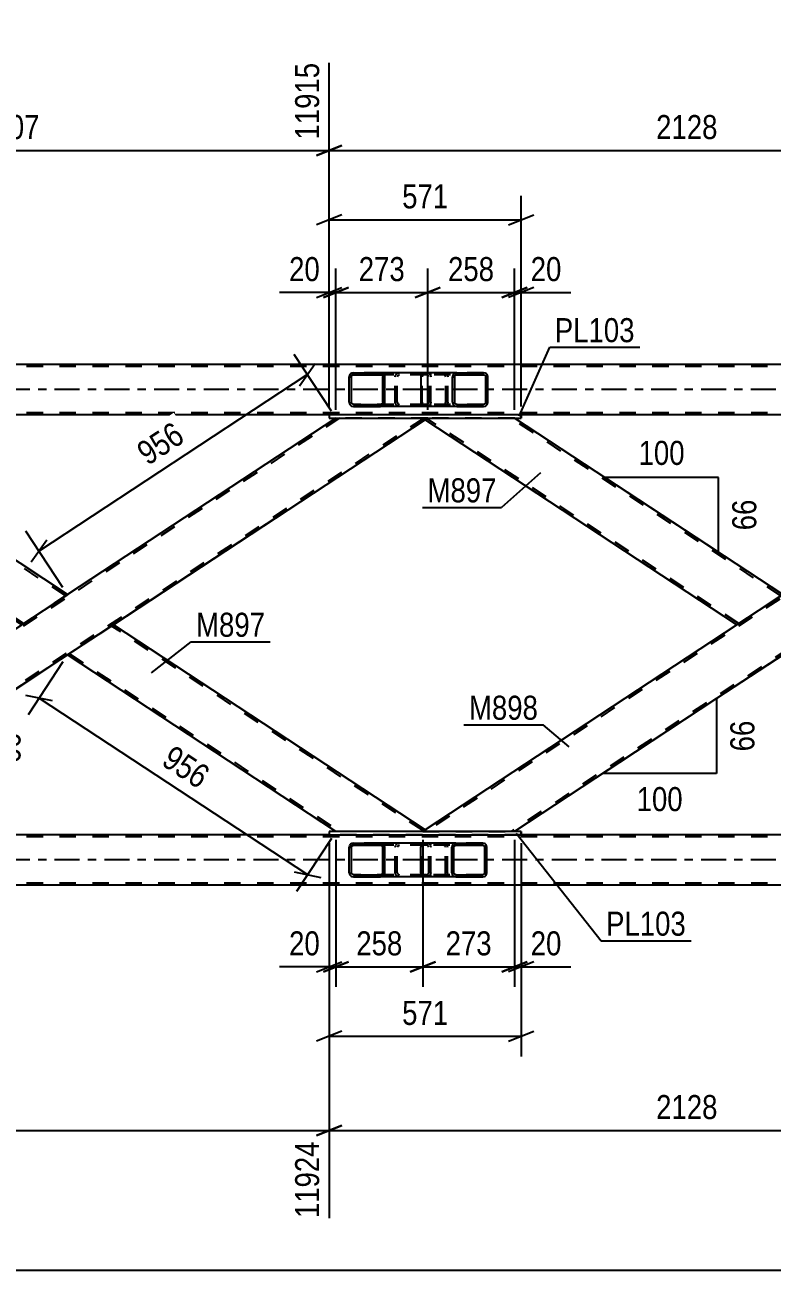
# Model space of a CAD drawing. Header units: millimetres. Extents: x -834 to 355, y -855 to -14.
# Drawn here: x -353 to -264, y -583.9 to -435.6 of the extents above; entities that cross this region are included whole.
import ezdxf

# ---------------------------------------------------------------- set-up
doc = ezdxf.new("R2010")
doc.units = ezdxf.units.MM
doc.linetypes.add('DXK_LINE_DOT2', pattern=[3.9198, 1.9599, -1.9599])
doc.linetypes.add('DXK_LINE_DOT3', pattern=[5.9187, 2.979, -0.9799, 0.9799, -0.9799])
doc.styles.add('Arial Narrow', font='ARIALN.TTF', dxfattribs={"height": 0.2})

# ---------------------------------------------------------------- blocks, each defined once
blk = doc.blocks.new('Part-570384938-8474 - 8376')
at = {"color": 7, "linetype": 'DXK_LINE_DOT2'}
for p, q in [((-230.39, -482.43), (-305.19, -531.63)), ((-222.75, -482.43), (-230.83, -482.43)), ((-230.83, -482.43), (-230.83, -482.43)), ((-222.75, -484.01), (-295.14, -531.63)), ((-222.75, -483.73), (-222.75, -484.3)), ((-262.77, -503.44), (-268.23, -507.03)), ((-257.31, -507.03), (-262.73, -510.6)), ((-262.77, -510.62), (-262.73, -510.6)), ((-262.73, -510.6), (-262.77, -510.62)), ((-305.33, -531.44), (-305.62, -531.63)), ((-305.62, -531.63), (-305.62, -531.63)), ((-305.62, -531.63), (-294.71, -531.63))]:
    blk.add_line(p, q, dxfattribs=at)
at = {"color": 2, "linetype": 'Continuous'}
for p, q in [((-230.83, -482.43), (-262.77, -503.44)), ((-222.75, -484.3), (-222.75, -482.43)), ((-222.75, -484.3), (-257.31, -507.03)), ((-268.23, -507.03), (-305.33, -531.44)), ((-262.77, -510.62), (-294.71, -531.63))]:
    blk.add_line(p, q, dxfattribs=at)
blk = doc.blocks.new('Part-570384938-8513 - 8376')
at = {"linetype": 'Continuous'}
h = blk.add_hatch(dxfattribs=at)
h.set_pattern_fill('', scale=0.7, style=0, pattern_type=0)
h.set_pattern_definition([(45, (-314.3449, -536.7346), (-1.57154, 1.57154), [])])
h.paths.add_polyline_path([(-314.38, -536.55), (-314.34, -536.73), (-314.23, -536.89), (-314.07, -536.99), (-313.87, -537.03), (-310.64, -537.03), (-310.44, -536.99), (-310.28, -536.89), (-310.17, -536.73), (-310.13, -536.55), (-310.13, -533.51), (-310.17, -533.33), (-310.28, -533.17), (-310.44, -533.07), (-310.64, -533.03), (-313.87, -533.03), (-314.07, -533.07), (-314.23, -533.17), (-314.34, -533.33), (-314.38, -533.51)])
h.paths.add_polyline_path([(-314.11, -533.42), (-314.05, -533.34), (-313.97, -533.29), (-313.87, -533.27), (-310.64, -533.27), (-310.54, -533.29), (-310.46, -533.34), (-310.4, -533.42), (-310.38, -533.51), (-310.38, -536.55), (-310.4, -536.64), (-310.46, -536.72), (-310.54, -536.77), (-310.64, -536.79), (-313.87, -536.79), (-313.97, -536.77), (-314.05, -536.72), (-314.11, -536.64), (-314.13, -536.55), (-314.13, -533.51)])
at = {"color": 2, "linetype": 'Continuous'}
for p, q in [((-314.34, -533.33), (-314.38, -533.51)), ((-314.38, -536.55), (-314.38, -533.51)), ((-314.13, -533.51), (-314.11, -533.42)), ((-314.13, -536.55), (-314.13, -533.51)), ((-314.11, -533.42), (-314.05, -533.34)), ((-313.87, -533.03), (-314.07, -533.07)), ((-314.05, -533.34), (-313.97, -533.29)), ((-313.97, -533.29), (-313.87, -533.27)), ((-313.87, -533.03), (-310.64, -533.03)), ((-313.87, -533.27), (-310.64, -533.27)), ((-305.57, -533.03), (-310.64, -533.03)), ((-310.44, -533.07), (-310.64, -533.03)), ((-310.64, -533.27), (-310.54, -533.29)), ((-310.54, -533.29), (-310.46, -533.34)), ((-310.46, -533.34), (-310.4, -533.42)), ((-310.4, -533.42), (-310.38, -533.51)), ((-310.38, -536.55), (-310.38, -533.51)), ((-310.13, -533.51), (-310.17, -533.33)), ((-310.13, -536.55), (-310.13, -533.51)), ((-314.38, -536.55), (-314.34, -536.73)), ((-314.11, -536.64), (-314.13, -536.55)), ((-310.38, -536.55), (-310.4, -536.64)), ((-310.17, -536.73), (-310.13, -536.55)), ((-314.05, -536.72), (-314.11, -536.64)), ((-314.07, -536.99), (-313.87, -537.03)), ((-313.97, -536.77), (-314.05, -536.72)), ((-313.87, -536.79), (-313.97, -536.77)), ((-313.87, -536.79), (-310.64, -536.79)), ((-313.87, -537.03), (-310.64, -537.03)), ((-310.54, -536.77), (-310.64, -536.79)), ((-310.64, -537.03), (-310.44, -536.99)), ((-305.57, -537.03), (-310.64, -537.03)), ((-310.46, -536.72), (-310.54, -536.77)), ((-310.4, -536.64), (-310.46, -536.72))]:
    blk.add_line(p, q, dxfattribs=at)
at = {"color": 7, "linetype": 'DXK_LINE_DOT2'}
for p, q in [((-310.64, -533.03), (-313.87, -533.03)), ((-305.17, -533.27), (-313.87, -533.27)), ((-308.92, -533.51), (-308.88, -533.33)), ((-308.92, -536.55), (-308.92, -533.51)), ((-308.64, -533.42), (-308.66, -533.51)), ((-308.66, -536.55), (-308.66, -533.51)), ((-308.59, -533.34), (-308.64, -533.42)), ((-308.6, -533.07), (-308.41, -533.03)), ((-308.59, -533.34), (-308.57, -533.33)), ((-308.57, -533.33), (-308.51, -533.29)), ((-308.51, -533.29), (-308.41, -533.27)), ((-305.17, -533.03), (-305.57, -533.03)), ((-305.17, -533.03), (-304.98, -533.07)), ((-305.08, -533.29), (-305.17, -533.27)), ((-304.99, -533.34), (-305.08, -533.29)), ((-304.94, -533.42), (-304.99, -533.34)), ((-304.92, -533.51), (-304.94, -533.42)), ((-304.92, -536.55), (-304.92, -533.51)), ((-304.7, -533.33), (-304.66, -533.51)), ((-304.66, -536.55), (-304.66, -533.51)), ((-308.88, -536.73), (-308.92, -536.55)), ((-308.66, -536.55), (-308.64, -536.64)), ((-304.94, -536.64), (-304.92, -536.55)), ((-304.66, -536.55), (-304.7, -536.73)), ((-305.17, -536.79), (-313.87, -536.79)), ((-310.64, -537.03), (-313.87, -537.03)), ((-308.64, -536.64), (-308.59, -536.72)), ((-308.41, -537.03), (-308.6, -536.99)), ((-308.59, -536.72), (-308.57, -536.73)), ((-308.57, -536.73), (-308.51, -536.77)), ((-308.51, -536.77), (-308.41, -536.79)), ((-305.17, -537.03), (-305.57, -537.03)), ((-305.17, -536.79), (-305.08, -536.77)), ((-304.98, -536.99), (-305.17, -537.03)), ((-305.08, -536.77), (-304.99, -536.72)), ((-304.99, -536.72), (-304.94, -536.64))]:
    blk.add_line(p, q, dxfattribs=at)
at = {"color": 2, "linetype": 'Continuous'}
for centre, start, end in [((-313.89, -533.53), 110.7583, 155.68), ((-310.62, -533.53), 24.32, 69.2417), ((-313.89, -536.53), 204.32, 249.2417), ((-310.62, -536.53), 290.7583, 335.68)]:
    blk.add_arc(centre, 0.496, start, end, dxfattribs=at)
at = {"color": 7, "linetype": 'DXK_LINE_DOT2'}
for centre, start, end in [((-308.43, -533.53), 110.7583, 155.68), ((-305.15, -533.53), 24.32, 69.2417), ((-308.43, -536.53), 204.32, 249.2417), ((-305.15, -536.53), 290.7583, 335.68)]:
    blk.add_arc(centre, 0.496, start, end, dxfattribs=at)
blk = doc.blocks.new('Part-570384938-8479 - 8376')
at = {"color": 2, "linetype": 'Continuous'}
for p, q in [((-305.33, -482.62), (-305.3, -482.6)), ((-268.23, -507.03), (-305.33, -482.62)), ((-305.3, -482.6), (-305.04, -482.43)), ((-305.06, -482.43), (-305.1, -482.47)), ((-262.77, -503.44), (-294.71, -482.43)), ((-263.04, -503.62), (-268.23, -507.03)), ((-262.8, -503.46), (-263.04, -503.62)), ((-262.77, -503.44), (-262.8, -503.46)), ((-262.77, -503.44), (-262.77, -503.44))]:
    blk.add_line(p, q, dxfattribs=at)
at = {"color": 7, "linetype": 'DXK_LINE_DOT2'}
for p, q in [((-305.3, -482.6), (-305.33, -482.62)), ((-268.01, -506.89), (-305.12, -482.48)), ((-294.71, -482.43), (-305.06, -482.43)), ((-305.06, -482.43), (-305.06, -482.43)), ((-262.99, -503.58), (-295.14, -482.43)), ((-263.2, -503.73), (-263.2, -503.73)), ((-263.2, -503.73), (-263.2, -503.73)), ((-263.04, -503.62), (-262.89, -503.53)), ((-262.99, -503.58), (-262.99, -503.58)), ((-262.77, -503.44), (-262.77, -503.44)), ((-262.77, -503.44), (-262.77, -503.44)), ((-268.23, -507.03), (-268.23, -507.03))]:
    blk.add_line(p, q, dxfattribs=at)
blk = doc.blocks.new('Part-570384938-8498 - 8376')
at = {"color": 7, "linetype": 'DXK_LINE_DOT2'}
for p, q in [((-315.53, -482.43), (-388.62, -530.51)), ((-305.48, -482.43), (-380.28, -531.63)), ((-305.04, -482.43), (-315.96, -482.43)), ((-315.96, -482.43), (-315.96, -482.43)), ((-305.04, -482.43), (-305.33, -482.62)), ((-305.04, -482.43), (-305.04, -482.43)), ((-347.9, -503.44), (-353.36, -507.03)), ((-342.44, -507.03), (-347.87, -510.6)), ((-347.9, -510.62), (-347.87, -510.6)), ((-347.87, -510.6), (-347.9, -510.62)), ((-379.84, -531.63), (-388.62, -531.63)), ((-379.84, -531.63), (-379.84, -531.63))]:
    blk.add_line(p, q, dxfattribs=at)
at = {"color": 2, "linetype": 'Continuous'}
for p, q in [((-315.96, -482.43), (-347.9, -503.44)), ((-305.33, -482.62), (-342.44, -507.03)), ((-388.62, -530.23), (-353.36, -507.03)), ((-347.9, -510.62), (-379.84, -531.63)), ((-388.62, -531.63), (-388.62, -530.23))]:
    blk.add_line(p, q, dxfattribs=at)
blk = doc.blocks.new('Part-570384938-8503 - 8376')
at = {"color": 2, "linetype": 'Continuous'}
for p, q in [((-342.44, -507.03), (-347.9, -510.62)), ((-342.44, -507.03), (-342.44, -507.03)), ((-305.33, -531.44), (-342.44, -507.03)), ((-347.9, -510.62), (-347.9, -510.62)), ((-315.96, -531.63), (-347.9, -510.62)), ((-305.37, -531.46), (-305.62, -531.63)), ((-305.57, -531.6), (-305.61, -531.63)), ((-305.33, -531.44), (-305.37, -531.46))]:
    blk.add_line(p, q, dxfattribs=at)
at = {"color": 7, "linetype": 'DXK_LINE_DOT2'}
for p, q in [((-342.48, -507.05), (-342.88, -507.32)), ((-342.88, -507.32), (-342.88, -507.32)), ((-342.88, -507.32), (-342.88, -507.32)), ((-342.66, -507.18), (-342.66, -507.18)), ((-305.55, -531.58), (-342.66, -507.18)), ((-342.44, -507.03), (-342.44, -507.03)), ((-347.68, -510.48), (-347.67, -510.47)), ((-347.68, -510.48), (-347.68, -510.48)), ((-347.68, -510.48), (-315.53, -531.63)), ((-347.46, -510.34), (-347.46, -510.34)), ((-305.61, -531.63), (-315.96, -531.63)), ((-315.96, -531.63), (-315.96, -531.63)), ((-305.62, -531.63), (-305.6, -531.62)), ((-305.57, -531.6), (-305.55, -531.58)), ((-305.55, -531.58), (-305.57, -531.6)), ((-305.33, -531.44), (-305.33, -531.44))]:
    blk.add_line(p, q, dxfattribs=at)
blk = doc.blocks.new('Part-570384938-8511 - 8376')
at = {"linetype": 'Continuous'}
h = blk.add_hatch(dxfattribs=at)
h.set_pattern_fill('', scale=0.7, style=0, pattern_type=0)
h.set_pattern_definition([(45, (-314.3449, -480.7356), (-1.57154, 1.57154), [])])
h.paths.add_polyline_path([(-314.38, -480.55), (-314.34, -480.74), (-314.23, -480.89), (-314.07, -481), (-313.87, -481.03), (-310.64, -481.03), (-310.44, -481), (-310.28, -480.89), (-310.17, -480.74), (-310.13, -480.55), (-310.13, -477.51), (-310.17, -477.33), (-310.28, -477.17), (-310.44, -477.07), (-310.64, -477.03), (-313.87, -477.03), (-314.07, -477.07), (-314.23, -477.17), (-314.34, -477.33), (-314.38, -477.51)])
h.paths.add_polyline_path([(-314.11, -477.42), (-314.05, -477.34), (-313.97, -477.29), (-313.87, -477.27), (-310.64, -477.27), (-310.54, -477.29), (-310.46, -477.34), (-310.4, -477.42), (-310.38, -477.51), (-310.38, -480.55), (-310.4, -480.64), (-310.46, -480.72), (-310.54, -480.77), (-310.64, -480.79), (-313.87, -480.79), (-313.97, -480.77), (-314.05, -480.72), (-314.11, -480.64), (-314.13, -480.55), (-314.13, -477.51)])
at = {"color": 2, "linetype": 'Continuous'}
for p, q in [((-314.34, -477.33), (-314.38, -477.51)), ((-313.87, -477.03), (-314.07, -477.07)), ((-314.05, -477.34), (-313.97, -477.29)), ((-313.97, -477.29), (-313.87, -477.27)), ((-313.87, -477.03), (-310.64, -477.03)), ((-313.87, -477.27), (-310.64, -477.27)), ((-305.56, -477.03), (-310.64, -477.03)), ((-310.44, -477.07), (-310.64, -477.03)), ((-310.64, -477.27), (-310.54, -477.29)), ((-310.54, -477.29), (-310.46, -477.34)), ((-310.13, -477.51), (-310.17, -477.33)), ((-314.38, -480.55), (-314.38, -477.51)), ((-314.13, -477.51), (-314.11, -477.42)), ((-314.13, -480.55), (-314.13, -477.51)), ((-314.11, -477.42), (-314.05, -477.34)), ((-310.46, -477.34), (-310.4, -477.42)), ((-310.4, -477.42), (-310.38, -477.51)), ((-310.38, -480.55), (-310.38, -477.51)), ((-310.13, -480.55), (-310.13, -477.51)), ((-314.38, -480.55), (-314.34, -480.74)), ((-314.11, -480.64), (-314.13, -480.55)), ((-314.05, -480.72), (-314.11, -480.64)), ((-314.07, -481), (-313.87, -481.03)), ((-313.97, -480.77), (-314.05, -480.72)), ((-313.87, -480.79), (-313.97, -480.77)), ((-313.87, -480.79), (-310.64, -480.79)), ((-313.87, -481.03), (-310.64, -481.03)), ((-310.54, -480.77), (-310.64, -480.79)), ((-310.64, -481.03), (-310.44, -481)), ((-305.56, -481.03), (-310.64, -481.03)), ((-310.46, -480.72), (-310.54, -480.77)), ((-310.4, -480.64), (-310.46, -480.72)), ((-310.38, -480.55), (-310.4, -480.64)), ((-310.17, -480.74), (-310.13, -480.55))]:
    blk.add_line(p, q, dxfattribs=at)
at = {"color": 7, "linetype": 'DXK_LINE_DOT2'}
for p, q in [((-310.64, -477.03), (-313.87, -477.03)), ((-305.17, -477.27), (-313.87, -477.27)), ((-308.92, -477.51), (-308.88, -477.33)), ((-308.6, -477.07), (-308.41, -477.03)), ((-308.59, -477.34), (-308.57, -477.33)), ((-308.57, -477.33), (-308.51, -477.29)), ((-308.51, -477.29), (-308.41, -477.27)), ((-305.17, -477.03), (-305.56, -477.03)), ((-305.17, -477.03), (-304.98, -477.07)), ((-305.07, -477.29), (-305.17, -477.27)), ((-304.99, -477.34), (-305.07, -477.29)), ((-304.7, -477.33), (-304.66, -477.51)), ((-308.92, -480.55), (-308.92, -477.51)), ((-308.64, -477.42), (-308.66, -477.51)), ((-308.66, -480.55), (-308.66, -477.51)), ((-308.59, -477.34), (-308.64, -477.42)), ((-304.94, -477.42), (-304.99, -477.34)), ((-304.92, -477.51), (-304.94, -477.42)), ((-304.92, -480.55), (-304.92, -477.51)), ((-304.66, -480.55), (-304.66, -477.51)), ((-305.17, -480.79), (-313.87, -480.79)), ((-310.64, -481.03), (-313.87, -481.03)), ((-308.88, -480.74), (-308.92, -480.55)), ((-308.66, -480.55), (-308.64, -480.64)), ((-308.64, -480.64), (-308.59, -480.72)), ((-308.41, -481.03), (-308.6, -481)), ((-308.59, -480.72), (-308.51, -480.77)), ((-308.51, -480.77), (-308.41, -480.79)), ((-305.17, -481.03), (-305.56, -481.03)), ((-305.17, -480.79), (-305.07, -480.77)), ((-304.98, -481), (-305.17, -481.03)), ((-305.07, -480.77), (-304.99, -480.72)), ((-304.99, -480.72), (-304.94, -480.64)), ((-304.94, -480.64), (-304.92, -480.55)), ((-304.66, -480.55), (-304.7, -480.74))]:
    blk.add_line(p, q, dxfattribs=at)
at = {"color": 2, "linetype": 'Continuous'}
for centre, start, end in [((-313.89, -477.53), 110.7583, 155.68), ((-310.62, -477.53), 24.32, 69.2417), ((-313.89, -480.53), 204.32, 249.2417), ((-310.62, -480.53), 290.7583, 335.68)]:
    blk.add_arc(centre, 0.496, start, end, dxfattribs=at)
at = {"color": 7, "linetype": 'DXK_LINE_DOT2'}
for centre, start, end in [((-308.43, -477.53), 110.7583, 155.68), ((-305.15, -477.53), 24.32, 69.2417), ((-308.43, -480.53), 204.32, 249.2417), ((-305.15, -480.53), 290.7583, 335.68)]:
    blk.add_arc(centre, 0.496, start, end, dxfattribs=at)
blk = doc.blocks.new('Part-570384938-8942 - 8376')
at = {"linetype": 'Continuous'}
h = blk.add_hatch(dxfattribs=at)
h.set_pattern_fill('', scale=0.7, style=0, pattern_type=0)
h.set_pattern_definition([(45, (-302.14, -536.7346), (-1.57154, 1.57154), [])])
h.paths.add_polyline_path([(-302.18, -536.55), (-302.14, -536.73), (-302.03, -536.89), (-301.87, -536.99), (-301.68, -537.03), (-298.49, -537.03), (-298.3, -536.99), (-298.14, -536.89), (-298.03, -536.73), (-297.99, -536.55), (-297.99, -533.51), (-298.03, -533.33), (-298.14, -533.17), (-298.3, -533.07), (-298.49, -533.03), (-301.68, -533.03), (-301.87, -533.07), (-302.03, -533.17), (-302.14, -533.33), (-302.18, -533.51)])
h.paths.add_polyline_path([(-301.91, -533.42), (-301.85, -533.34), (-301.77, -533.29), (-301.68, -533.27), (-298.49, -533.27), (-298.39, -533.29), (-298.31, -533.34), (-298.26, -533.42), (-298.24, -533.51), (-298.24, -536.55), (-298.26, -536.64), (-298.31, -536.72), (-298.39, -536.77), (-298.49, -536.79), (-301.68, -536.79), (-301.77, -536.77), (-301.85, -536.72), (-301.91, -536.64), (-301.93, -536.55), (-301.93, -533.51)])
at = {"color": 2, "linetype": 'Continuous'}
for p, q in [((-305.85, -533.51), (-305.82, -533.33)), ((-305.85, -536.55), (-305.85, -533.51)), ((-305.82, -533.33), (-305.77, -533.17)), ((-305.77, -533.17), (-305.68, -533.07)), ((-305.68, -533.07), (-305.57, -533.03)), ((-301.68, -533.03), (-305.57, -533.03)), ((-302.14, -533.33), (-302.18, -533.51)), ((-302.18, -536.55), (-302.18, -533.51)), ((-301.93, -533.51), (-301.91, -533.42)), ((-301.93, -536.55), (-301.93, -533.51)), ((-301.91, -533.42), (-301.85, -533.34)), ((-301.68, -533.03), (-301.87, -533.07)), ((-301.85, -533.34), (-301.77, -533.29)), ((-301.77, -533.29), (-301.68, -533.27)), ((-301.68, -533.03), (-298.49, -533.03)), ((-301.68, -533.27), (-298.49, -533.27)), ((-298.3, -533.07), (-298.49, -533.03)), ((-298.49, -533.27), (-298.39, -533.29)), ((-298.39, -533.29), (-298.31, -533.34)), ((-298.31, -533.34), (-298.26, -533.42)), ((-298.26, -533.42), (-298.24, -533.51)), ((-298.24, -536.55), (-298.24, -533.51)), ((-297.99, -533.51), (-298.03, -533.33)), ((-297.99, -536.55), (-297.99, -533.51)), ((-305.82, -536.73), (-305.85, -536.55)), ((-302.18, -536.55), (-302.14, -536.73)), ((-301.91, -536.64), (-301.93, -536.55)), ((-298.24, -536.55), (-298.26, -536.64)), ((-298.03, -536.73), (-297.99, -536.55)), ((-305.77, -536.89), (-305.82, -536.73)), ((-305.68, -536.99), (-305.77, -536.89)), ((-305.57, -537.03), (-305.68, -536.99)), ((-301.68, -537.03), (-305.57, -537.03)), ((-301.85, -536.72), (-301.91, -536.64)), ((-301.87, -536.99), (-301.68, -537.03)), ((-301.77, -536.77), (-301.85, -536.72)), ((-301.68, -536.79), (-301.77, -536.77)), ((-301.68, -536.79), (-298.49, -536.79)), ((-301.68, -537.03), (-298.49, -537.03)), ((-298.39, -536.77), (-298.49, -536.79)), ((-298.49, -537.03), (-298.3, -536.99)), ((-298.31, -536.72), (-298.39, -536.77)), ((-298.26, -536.64), (-298.31, -536.72))]:
    blk.add_line(p, q, dxfattribs=at)
at = {"color": 7, "linetype": 'DXK_LINE_DOT2'}
for p, q in [((-305.7, -533.42), (-305.71, -533.51)), ((-305.71, -536.55), (-305.71, -533.51)), ((-305.67, -533.34), (-305.7, -533.42)), ((-305.63, -533.29), (-305.67, -533.34)), ((-305.57, -533.27), (-305.63, -533.29)), ((-298.49, -533.27), (-305.57, -533.27)), ((-304.66, -533.27), (-304.66, -533.03)), ((-303.17, -533.03), (-302.98, -533.07)), ((-303.08, -533.29), (-303.17, -533.27)), ((-302.99, -533.34), (-303.08, -533.29)), ((-302.94, -533.42), (-302.99, -533.34)), ((-302.92, -533.51), (-302.94, -533.42)), ((-302.92, -536.55), (-302.92, -533.51)), ((-302.71, -533.33), (-302.67, -533.51)), ((-302.67, -536.55), (-302.67, -533.51)), ((-298.49, -533.03), (-301.68, -533.03)), ((-305.71, -536.55), (-305.7, -536.64)), ((-302.94, -536.64), (-302.92, -536.55)), ((-302.67, -536.55), (-302.71, -536.73)), ((-305.7, -536.64), (-305.67, -536.72)), ((-305.67, -536.72), (-305.63, -536.77)), ((-305.63, -536.77), (-305.57, -536.79)), ((-298.49, -536.79), (-305.57, -536.79)), ((-304.66, -537.03), (-304.66, -536.79)), ((-303.17, -536.79), (-303.08, -536.77)), ((-302.98, -536.99), (-303.17, -537.03)), ((-303.08, -536.77), (-302.99, -536.72)), ((-302.99, -536.72), (-302.94, -536.64)), ((-298.49, -537.03), (-301.68, -537.03))]:
    blk.add_line(p, q, dxfattribs=at)
for centre, start, end in [((-303.16, -533.53), 23.8494, 68.8059), ((-303.16, -536.54), 291.1941, 336.1506)]:
    blk.add_arc(centre, 0.492, start, end, dxfattribs=at)
at = {"color": 2, "linetype": 'Continuous'}
for centre, start, end in [((-301.69, -533.53), 111.1941, 156.1506), ((-298.48, -533.53), 23.8494, 68.8059), ((-301.69, -536.54), 203.8494, 248.8059), ((-298.48, -536.54), 291.1941, 336.1506)]:
    blk.add_arc(centre, 0.492, start, end, dxfattribs=at)
blk = doc.blocks.new('Part-570384938-8804 - 8376')
at = {"color": 2, "linetype": 'Continuous'}
for p, q in [((-388.62, -482.43), (-388.62, -483.84)), ((-347.9, -503.44), (-379.84, -482.43)), ((-353.36, -507.03), (-388.62, -483.84)), ((-348.17, -503.62), (-353.36, -507.03)), ((-347.93, -503.46), (-348.17, -503.62)), ((-347.9, -503.44), (-347.93, -503.46))]:
    blk.add_line(p, q, dxfattribs=at)
at = {"color": 7, "linetype": 'DXK_LINE_DOT2'}
for p, q in [((-379.84, -482.43), (-388.62, -482.43)), ((-380.28, -482.43), (-380.28, -482.43)), ((-348.12, -503.58), (-380.28, -482.43)), ((-353.14, -506.89), (-388.62, -483.55)), ((-348.34, -503.73), (-348.34, -503.73)), ((-348.34, -503.73), (-348.34, -503.73)), ((-348.17, -503.62), (-348.03, -503.53)), ((-348.12, -503.58), (-348.12, -503.58)), ((-347.9, -503.44), (-347.9, -503.44)), ((-347.9, -503.44), (-347.9, -503.44)), ((-353.36, -507.03), (-353.36, -507.03))]:
    blk.add_line(p, q, dxfattribs=at)
blk = doc.blocks.new('Part-570384938-8850 - 8376')
at = {"color": 2, "linetype": 'Continuous'}
for p, q in [((-316.76, -531.63), (-316.76, -532.03)), ((-293.91, -531.63), (-316.76, -531.63)), ((-316.76, -532.03), (-293.91, -532.03)), ((-293.91, -531.63), (-293.91, -532.03)), ((-293.91, -531.63), (-293.91, -531.63)), ((-293.91, -532.03), (-293.91, -532.03))]:
    blk.add_line(p, q, dxfattribs=at)
at = {"color": 7, "linetype": 'DXK_LINE_DOT2'}
for p, q in [((-316.76, -531.63), (-316.76, -532.03)), ((-293.91, -532.03), (-293.91, -531.63)), ((-293.91, -531.63), (-293.91, -531.63)), ((-293.91, -532.03), (-293.91, -532.03))]:
    blk.add_line(p, q, dxfattribs=at)
blk = doc.blocks.new('Part-570384938-8865 - 8376')
at = {"color": 2, "linetype": 'Continuous'}
for p, q in [((-316.76, -482.03), (-316.76, -482.43)), ((-293.91, -482.03), (-316.76, -482.03)), ((-316.76, -482.43), (-293.91, -482.43)), ((-293.91, -482.03), (-293.91, -482.43)), ((-293.91, -482.03), (-293.91, -482.03)), ((-293.91, -482.43), (-293.91, -482.43))]:
    blk.add_line(p, q, dxfattribs=at)
at = {"color": 7, "linetype": 'DXK_LINE_DOT2'}
for p, q in [((-316.76, -482.03), (-316.76, -482.43)), ((-293.91, -482.43), (-293.91, -482.03)), ((-293.91, -482.03), (-293.91, -482.03)), ((-293.91, -482.43), (-293.91, -482.43))]:
    blk.add_line(p, q, dxfattribs=at)
blk = doc.blocks.new('Part-570384938-8902 - 8376')
at = {"color": 2, "linetype": 'Continuous'}
for p, q in [((-316.76, -532.03), (-379.04, -532.03)), ((-231.63, -532.03), (-293.91, -532.03)), ((-115.64, -538.03), (-789.74, -538.03))]:
    blk.add_line(p, q, dxfattribs=at)
at = {"color": 7, "linetype": 'DXK_LINE_DOT2'}
for p, q in [((-293.91, -532.03), (-316.76, -532.03)), ((-115.64, -532.27), (-793.74, -532.27)), ((-115.64, -537.79), (-793.74, -537.79))]:
    blk.add_line(p, q, dxfattribs=at)
at = {"color": 7, "linetype": 'DXK_LINE_DOT3'}
blk.add_line((-115.64, -535.03), (-793.74, -535.03), dxfattribs=at)
blk = doc.blocks.new('Part-570384938-8919 - 8376')
at = {"color": 7, "linetype": 'DXK_LINE_DOT2'}
for p, q in [((-115.64, -476.27), (-793.35, -476.27)), ((-115.64, -481.79), (-793.35, -481.79)), ((-293.91, -482.03), (-316.76, -482.03))]:
    blk.add_line(p, q, dxfattribs=at)
at = {"color": 2, "linetype": 'Continuous'}
for p, q in [((-223.56, -476.03), (-387.83, -476.03)), ((-316.76, -482.03), (-379.04, -482.03)), ((-231.63, -482.03), (-293.91, -482.03))]:
    blk.add_line(p, q, dxfattribs=at)
at = {"color": 7, "linetype": 'DXK_LINE_DOT3'}
blk.add_line((-115.64, -479.03), (-793.35, -479.03), dxfattribs=at)
blk = doc.blocks.new('Part-570384938-8955 - 8376')
at = {"linetype": 'Continuous'}
h = blk.add_hatch(dxfattribs=at)
h.set_pattern_fill('', scale=0.7, style=0, pattern_type=0)
h.set_pattern_definition([(45, (-302.0452, -480.7356), (-1.57154, 1.57154), [])])
h.paths.add_polyline_path([(-302.08, -480.55), (-302.05, -480.74), (-301.94, -480.89), (-301.77, -481), (-301.58, -481.03), (-298.39, -481.03), (-298.2, -481), (-298.03, -480.89), (-297.93, -480.74), (-297.89, -480.55), (-297.89, -477.51), (-297.93, -477.33), (-298.03, -477.17), (-298.2, -477.07), (-298.39, -477.03), (-301.58, -477.03), (-301.77, -477.07), (-301.94, -477.17), (-302.05, -477.33), (-302.08, -477.51)])
h.paths.add_polyline_path([(-301.81, -477.42), (-301.76, -477.34), (-301.68, -477.29), (-301.58, -477.27), (-298.39, -477.27), (-298.29, -477.29), (-298.21, -477.34), (-298.16, -477.42), (-298.14, -477.51), (-298.14, -480.55), (-298.16, -480.64), (-298.21, -480.72), (-298.29, -480.77), (-298.39, -480.79), (-301.58, -480.79), (-301.68, -480.77), (-301.76, -480.72), (-301.81, -480.64), (-301.83, -480.55), (-301.83, -477.51)])
at = {"color": 2, "linetype": 'Continuous'}
for p, q in [((-305.83, -477.51), (-305.81, -477.33)), ((-305.81, -477.33), (-305.75, -477.17)), ((-305.75, -477.17), (-305.66, -477.07)), ((-305.66, -477.07), (-305.56, -477.03)), ((-301.58, -477.03), (-305.56, -477.03)), ((-302.05, -477.33), (-302.08, -477.51)), ((-301.58, -477.03), (-301.77, -477.07)), ((-301.76, -477.34), (-301.68, -477.29)), ((-301.68, -477.29), (-301.58, -477.27)), ((-301.58, -477.03), (-298.39, -477.03)), ((-301.58, -477.27), (-298.39, -477.27)), ((-298.2, -477.07), (-298.39, -477.03)), ((-298.39, -477.27), (-298.29, -477.29)), ((-298.29, -477.29), (-298.21, -477.34)), ((-297.89, -477.51), (-297.93, -477.33)), ((-305.83, -480.55), (-305.83, -477.51)), ((-302.08, -480.55), (-302.08, -477.51)), ((-301.83, -477.51), (-301.81, -477.42)), ((-301.83, -480.55), (-301.83, -477.51)), ((-301.81, -477.42), (-301.76, -477.34)), ((-298.21, -477.34), (-298.16, -477.42)), ((-298.16, -477.42), (-298.14, -477.51)), ((-298.14, -480.55), (-298.14, -477.51)), ((-297.89, -480.55), (-297.89, -477.51)), ((-305.81, -480.74), (-305.83, -480.55)), ((-305.75, -480.89), (-305.81, -480.74)), ((-305.66, -481), (-305.75, -480.89)), ((-305.56, -481.03), (-305.66, -481)), ((-301.58, -481.03), (-305.56, -481.03)), ((-302.08, -480.55), (-302.05, -480.74)), ((-301.81, -480.64), (-301.83, -480.55)), ((-301.76, -480.72), (-301.81, -480.64)), ((-301.77, -481), (-301.58, -481.03)), ((-301.68, -480.77), (-301.76, -480.72)), ((-301.58, -480.79), (-301.68, -480.77)), ((-301.58, -480.79), (-298.39, -480.79)), ((-301.58, -481.03), (-298.39, -481.03)), ((-298.29, -480.77), (-298.39, -480.79)), ((-298.39, -481.03), (-298.2, -481)), ((-298.21, -480.72), (-298.29, -480.77)), ((-298.16, -480.64), (-298.21, -480.72)), ((-298.14, -480.55), (-298.16, -480.64)), ((-297.93, -480.74), (-297.89, -480.55))]:
    blk.add_line(p, q, dxfattribs=at)
at = {"color": 7, "linetype": 'DXK_LINE_DOT2'}
for p, q in [((-305.61, -477.29), (-305.65, -477.34)), ((-305.56, -477.27), (-305.61, -477.29)), ((-298.39, -477.27), (-305.56, -477.27)), ((-304.66, -477.27), (-304.66, -477.03)), ((-303.15, -477.03), (-302.96, -477.07)), ((-303.06, -477.29), (-303.15, -477.27)), ((-302.97, -477.34), (-303.06, -477.29)), ((-302.69, -477.33), (-302.65, -477.51)), ((-298.39, -477.03), (-301.58, -477.03)), ((-305.68, -477.42), (-305.69, -477.51)), ((-305.69, -480.55), (-305.69, -477.51)), ((-305.65, -477.34), (-305.68, -477.42)), ((-302.92, -477.42), (-302.97, -477.34)), ((-302.9, -477.51), (-302.92, -477.42)), ((-302.9, -480.55), (-302.9, -477.51)), ((-302.65, -480.55), (-302.65, -477.51)), ((-305.69, -480.55), (-305.68, -480.64)), ((-305.68, -480.64), (-305.65, -480.72)), ((-305.65, -480.72), (-305.61, -480.77)), ((-305.61, -480.77), (-305.56, -480.79)), ((-298.39, -480.79), (-305.56, -480.79)), ((-304.66, -481.03), (-304.66, -480.79)), ((-303.15, -480.79), (-303.06, -480.77)), ((-302.96, -481), (-303.15, -481.03)), ((-303.06, -480.77), (-302.97, -480.72)), ((-302.97, -480.72), (-302.92, -480.64)), ((-302.92, -480.64), (-302.9, -480.55)), ((-302.65, -480.55), (-302.69, -480.74)), ((-298.39, -481.03), (-301.58, -481.03))]:
    blk.add_line(p, q, dxfattribs=at)
for centre, start, end in [((-303.14, -477.53), 23.8951, 68.8487), ((-303.14, -480.54), 291.1513, 336.1049)]:
    blk.add_arc(centre, 0.492, start, end, dxfattribs=at)
at = {"color": 2, "linetype": 'Continuous'}
for centre, start, end in [((-301.59, -477.53), 111.1513, 156.1049), ((-298.38, -477.53), 23.8951, 68.8487), ((-301.59, -480.54), 203.8951, 248.8487), ((-298.38, -480.54), 291.1513, 336.1049)]:
    blk.add_arc(centre, 0.492, start, end, dxfattribs=at)
blk = doc.blocks.new('AngleDimension-570384938-48979 - 8376')
at = {"color": 7, "linetype": 'Continuous'}
for p, q in [((-279.57, -492.39), (-283.97, -489.5)), ((-270.43, -489.5), (-283.97, -489.5)), ((-270.43, -498.4), (-283.97, -489.5)), ((-270.43, -498.4), (-270.43, -489.5))]:
    blk.add_line(p, q, dxfattribs=at)
at = {"color": 0}
for points in [[(-273.86, -488.6), (-273.86, -484.4), (-280.54, -484.4), (-280.54, -488.6)], [(-265.33, -491.52), (-269.53, -491.52), (-269.53, -496.38), (-265.33, -496.38)]]:
    blk.add_wipeout(points, dxfattribs=at)
at = {"color": 3, "style": 'Arial Narrow'}
blk.add_text('100', height=2.863, dxfattribs=at).set_placement((-279.94, -488))
blk.add_text('66', height=2.863, rotation=90.0002, dxfattribs=at).set_placement((-265.93, -495.78))
blk = doc.blocks.new('StraightDimension-570384938-48637 - 8376')
at = {"color": 7, "linetype": 'Continuous'}
for p, q in [((-316.76, -481.03), (-316.76, -464.62)), ((-315.96, -481.43), (-315.96, -464.62)), ((-318.26, -468.07), (-315.26, -466.87)), ((-314.46, -466.87), (-317.46, -468.07)), ((-316.76, -467.47), (-322.67, -467.47)), ((-316.76, -467.47), (-322.67, -467.47)), ((-316.76, -467.47), (-315.96, -467.47))]:
    blk.add_line(p, q, dxfattribs=at)
at = {"color": 0}
blk.add_wipeout([(-317.29, -466.72), (-317.29, -462.52), (-322.14, -462.52), (-322.14, -466.72)], dxfattribs=at)
at = {"color": 3, "style": 'Arial Narrow'}
blk.add_text('20', height=2.863, dxfattribs=at).set_placement((-321.54, -466.12))
blk = doc.blocks.new('StraightDimension-570384938-48861 - 8376')
at = {"color": 7, "linetype": 'Continuous'}
for p, q in [((-294.71, -532.63), (-294.71, -550.14)), ((-293.91, -533.03), (-293.91, -550.14)), ((-296.21, -548.34), (-293.21, -547.14)), ((-292.41, -547.14), (-295.41, -548.34)), ((-294.71, -547.74), (-293.91, -547.74)), ((-293.91, -547.74), (-288, -547.74)), ((-293.91, -547.74), (-288, -547.74))]:
    blk.add_line(p, q, dxfattribs=at)
at = {"color": 0}
blk.add_wipeout([(-288.52, -546.99), (-288.52, -542.79), (-293.38, -542.79), (-293.38, -546.99)], dxfattribs=at)
at = {"color": 3, "style": 'Arial Narrow'}
blk.add_text('20', height=2.863, dxfattribs=at).set_placement((-292.78, -546.39))
blk = doc.blocks.new('StraightDimension-570384938-49215 - 8376')
at = {"color": 7, "linetype": 'Continuous'}
for p, q in [((-401.9, -533.03), (-401.9, -575.84)), ((-316.76, -533.03), (-316.76, -577.67)), ((-400.4, -566.63), (-403.4, -567.83)), ((-401.9, -567.23), (-316.76, -567.23)), ((-318.26, -567.83), (-315.26, -566.63))]:
    blk.add_line(p, q, dxfattribs=at)
at = {"color": 0}
blk.add_wipeout([(-355.07, -566.48), (-355.07, -562.28), (-363.59, -562.28), (-363.59, -566.48)], dxfattribs=at)
at = {"color": 3, "style": 'Arial Narrow'}
blk.add_text('2128', height=2.863, dxfattribs=at).set_placement((-362.99, -565.88))
at = {"color": 0, "linetype": 'Continuous'}
blk.add_wipeout([(-317.36, -567.93), (-321.56, -567.93), (-321.56, -578.27), (-317.36, -578.27)], dxfattribs=at)
at = {"color": 3, "linetype": 'Continuous', "style": 'Arial Narrow'}
blk.add_text('11924', height=2.863, rotation=90.0002, dxfattribs=at).set_placement((-317.96, -577.67))
blk = doc.blocks.new('StraightDimension-570384938-49022 - 8376')
at = {"color": 7, "linetype": 'Continuous'}
for p, q in [((-393.03, -474.63), (-393.03, -435.62)), ((-316.76, -481.03), (-316.76, -440.12)), ((-391.53, -449.96), (-394.53, -451.16)), ((-393.03, -450.56), (-316.76, -450.56)), ((-318.26, -451.16), (-315.26, -449.96))]:
    blk.add_line(p, q, dxfattribs=at)
at = {"color": 0}
blk.add_wipeout([(-350.64, -449.81), (-350.64, -445.61), (-359.15, -445.61), (-359.15, -449.81)], dxfattribs=at)
at = {"color": 3, "style": 'Arial Narrow'}
blk.add_text('1907', height=2.863, dxfattribs=at).set_placement((-358.55, -449.21))
at = {"color": 0, "linetype": 'Continuous'}
blk.add_wipeout([(-317.36, -439.52), (-321.56, -439.52), (-321.56, -449.86), (-317.36, -449.86)], dxfattribs=at)
at = {"color": 3, "linetype": 'Continuous', "style": 'Arial Narrow'}
blk.add_text('11915', height=2.863, rotation=90.0002, dxfattribs=at).set_placement((-317.96, -449.26))
blk = doc.blocks.new('StraightDimension-570384938-49590 - 8376')
at = {"color": 7, "linetype": 'Continuous'}
blk.add_line((-794.54, -583.86), (-100.35, -583.86), dxfattribs=at)
blk = doc.blocks.new('StraightDimension-570384938-9138 - 8376')
at = {"color": 7, "linetype": 'Continuous'}
for p, q in [((-316.76, -533.03), (-316.76, -558.42)), ((-293.91, -533.03), (-293.91, -558.42)), ((-315.26, -555.42), (-318.26, -556.62)), ((-295.41, -556.62), (-292.41, -555.42)), ((-316.76, -556.02), (-293.91, -556.02))]:
    blk.add_line(p, q, dxfattribs=at)
at = {"color": 0}
blk.add_wipeout([(-301.99, -555.27), (-301.99, -551.07), (-308.68, -551.07), (-308.68, -555.27)], dxfattribs=at)
at = {"color": 3, "style": 'Arial Narrow'}
blk.add_text('571', height=2.863, dxfattribs=at).set_placement((-308.08, -554.67))
blk = doc.blocks.new('StraightDimension-570384938-9862 - 8376')
at = {"color": 7, "linetype": 'Continuous'}
for p, q in [((-348.45, -511.46), (-352.61, -517.77)), ((-349.7, -516.09), (-352.87, -515.45)), ((-351.29, -515.77), (-319.35, -536.78)), ((-316.51, -532.47), (-320.67, -538.78)), ((-320.93, -536.45), (-317.77, -537.1))]:
    blk.add_line(p, q, dxfattribs=at)
at = {"color": 0}
blk.add_wipeout([(-332.11, -527.48), (-329.8, -523.97), (-335.39, -520.3), (-337.7, -523.81)], dxfattribs=at)
at = {"color": 3, "style": 'Arial Narrow'}
blk.add_text('956', height=2.863, rotation=-33.3347, dxfattribs=at).set_placement((-336.87, -523.64))
blk = doc.blocks.new('AngleDimension-570384938-10066 - 8376')
at = {"color": 7, "linetype": 'Continuous'}
for p, q in [((-322.75, -494.08), (-358, -517.26)), ((-358, -517.26), (-371.53, -526.17)), ((-358, -517.26), (-358, -526.17)), ((-358, -526.17), (-371.53, -526.17))]:
    blk.add_line(p, q, dxfattribs=at)
at = {"color": 0}
for points in [[(-352.9, -519.29), (-357.1, -519.29), (-357.1, -524.14), (-352.9, -524.14)], [(-361.42, -531.27), (-361.42, -527.07), (-368.11, -527.07), (-368.11, -531.27)]]:
    blk.add_wipeout(points, dxfattribs=at)
at = {"color": 3, "style": 'Arial Narrow'}
blk.add_text('66', height=2.863, rotation=90.0002, dxfattribs=at).set_placement((-353.5, -523.54))
blk.add_text('100', height=2.863, dxfattribs=at).set_placement((-367.51, -530.67))
blk = doc.blocks.new('StraightDimension-570384938-10113 - 8376')
at = {"color": 7, "linetype": 'Continuous'}
for p, q in [((-316.51, -481.6), (-320.93, -474.87)), ((-351.31, -498.26), (-319.37, -477.25)), ((-320.29, -478.58), (-318.44, -475.93)), ((-348.45, -502.61), (-352.87, -495.88)), ((-350.38, -496.94), (-352.23, -499.59))]:
    blk.add_line(p, q, dxfattribs=at)
at = {"color": 0}
blk.add_wipeout([(-332.96, -485.3), (-335.27, -481.79), (-340.85, -485.46), (-338.54, -488.97)], dxfattribs=at)
at = {"color": 3, "style": 'Arial Narrow'}
blk.add_text('956', height=2.863, rotation=33.3347, dxfattribs=at).set_placement((-338.37, -488.14))
blk = doc.blocks.new('StraightDimension-570384938-10197 - 8376')
at = {"color": 7, "linetype": 'Continuous'}
for p, q in [((-316.76, -481.03), (-316.76, -455.96)), ((-293.91, -481.03), (-293.91, -455.96)), ((-315.26, -458.21), (-318.26, -459.41)), ((-316.76, -458.81), (-293.91, -458.81)), ((-295.41, -459.41), (-292.41, -458.21))]:
    blk.add_line(p, q, dxfattribs=at)
at = {"color": 0}
blk.add_wipeout([(-301.99, -458.06), (-301.99, -453.86), (-308.68, -453.86), (-308.68, -458.06)], dxfattribs=at)
at = {"color": 3, "style": 'Arial Narrow'}
blk.add_text('571', height=2.863, dxfattribs=at).set_placement((-308.08, -457.46))
blk = doc.blocks.new('StraightDimension-570384938-48634 - 8376')
at = {"color": 7, "linetype": 'Continuous'}
for p, q in [((-294.71, -481.43), (-294.71, -464.62)), ((-293.91, -481.03), (-293.91, -464.62)), ((-296.21, -468.07), (-293.21, -466.87)), ((-292.41, -466.87), (-295.41, -468.07)), ((-294.71, -467.47), (-293.91, -467.47)), ((-293.91, -467.47), (-288, -467.47)), ((-293.91, -467.47), (-288, -467.47))]:
    blk.add_line(p, q, dxfattribs=at)
at = {"color": 0}
blk.add_wipeout([(-288.52, -466.72), (-288.52, -462.52), (-293.38, -462.52), (-293.38, -466.72)], dxfattribs=at)
at = {"color": 3, "style": 'Arial Narrow'}
blk.add_text('20', height=2.863, dxfattribs=at).set_placement((-292.78, -466.12))
blk = doc.blocks.new('StraightDimension-570384938-48635 - 8376')
at = {"color": 7, "linetype": 'Continuous'}
for p, q in [((-305.04, -481.43), (-305.04, -464.62)), ((-294.71, -481.43), (-294.71, -464.62)), ((-306.54, -468.07), (-303.54, -466.87)), ((-293.21, -466.87), (-296.21, -468.07)), ((-305.04, -467.47), (-294.71, -467.47))]:
    blk.add_line(p, q, dxfattribs=at)
at = {"color": 0}
blk.add_wipeout([(-296.53, -466.72), (-296.53, -462.52), (-303.22, -462.52), (-303.22, -466.72)], dxfattribs=at)
at = {"color": 3, "style": 'Arial Narrow'}
blk.add_text('258', height=2.863, dxfattribs=at).set_placement((-302.62, -466.12))
blk = doc.blocks.new('StraightDimension-570384938-48636 - 8376')
at = {"color": 7, "linetype": 'Continuous'}
for p, q in [((-315.96, -481.43), (-315.96, -464.62)), ((-305.04, -481.43), (-305.04, -464.62)), ((-317.46, -468.07), (-314.46, -466.87)), ((-303.54, -466.87), (-306.54, -468.07)), ((-315.96, -467.47), (-305.04, -467.47))]:
    blk.add_line(p, q, dxfattribs=at)
at = {"color": 0}
blk.add_wipeout([(-307.16, -466.72), (-307.16, -462.52), (-313.85, -462.52), (-313.85, -466.72)], dxfattribs=at)
at = {"color": 3, "style": 'Arial Narrow'}
blk.add_text('273', height=2.863, dxfattribs=at).set_placement((-313.25, -466.12))
blk = doc.blocks.new('StraightDimension-570384938-49214 - 8376')
at = {"color": 7, "linetype": 'Continuous'}
for p, q in [((-316.76, -533.03), (-316.76, -577.67)), ((-231.63, -533.03), (-231.63, -577.67)), ((-315.26, -566.63), (-318.26, -567.83)), ((-316.76, -567.23), (-231.63, -567.23)), ((-233.13, -567.83), (-230.13, -566.63))]:
    blk.add_line(p, q, dxfattribs=at)
at = {"color": 0}
blk.add_wipeout([(-269.94, -566.48), (-269.94, -562.28), (-278.45, -562.28), (-278.45, -566.48)], dxfattribs=at)
at = {"color": 3, "style": 'Arial Narrow'}
blk.add_text('2128', height=2.863, dxfattribs=at).set_placement((-277.85, -565.88))
at = {"color": 0, "linetype": 'Continuous'}
blk.add_wipeout([(-232.23, -567.93), (-236.43, -567.93), (-236.43, -578.27), (-232.23, -578.27)], dxfattribs=at)
at = {"color": 3, "linetype": 'Continuous', "style": 'Arial Narrow'}
blk.add_text('14053', height=2.863, rotation=90.0002, dxfattribs=at).set_placement((-232.83, -577.67))
blk = doc.blocks.new('StraightDimension-570384938-48862 - 8376')
at = {"color": 7, "linetype": 'Continuous'}
for p, q in [((-305.62, -532.63), (-305.62, -550.14)), ((-294.71, -532.63), (-294.71, -550.14)), ((-307.12, -548.34), (-304.12, -547.14)), ((-305.62, -547.74), (-294.71, -547.74)), ((-293.21, -547.14), (-296.21, -548.34))]:
    blk.add_line(p, q, dxfattribs=at)
at = {"color": 0}
blk.add_wipeout([(-296.82, -546.99), (-296.82, -542.79), (-303.51, -542.79), (-303.51, -546.99)], dxfattribs=at)
at = {"color": 3, "style": 'Arial Narrow'}
blk.add_text('273', height=2.863, dxfattribs=at).set_placement((-302.91, -546.39))
blk = doc.blocks.new('StraightDimension-570384938-48863 - 8376')
at = {"color": 7, "linetype": 'Continuous'}
for p, q in [((-315.96, -532.63), (-315.96, -550.14)), ((-305.62, -532.63), (-305.62, -550.14)), ((-317.46, -548.34), (-314.46, -547.14)), ((-315.96, -547.74), (-305.62, -547.74)), ((-304.12, -547.14), (-307.12, -548.34))]:
    blk.add_line(p, q, dxfattribs=at)
at = {"color": 0}
blk.add_wipeout([(-307.45, -546.99), (-307.45, -542.79), (-314.14, -542.79), (-314.14, -546.99)], dxfattribs=at)
at = {"color": 3, "style": 'Arial Narrow'}
blk.add_text('258', height=2.863, dxfattribs=at).set_placement((-313.54, -546.39))
blk = doc.blocks.new('StraightDimension-570384938-48864 - 8376')
at = {"color": 7, "linetype": 'Continuous'}
for p, q in [((-316.76, -533.03), (-316.76, -550.14)), ((-315.96, -532.63), (-315.96, -550.14)), ((-316.76, -547.74), (-322.67, -547.74)), ((-316.76, -547.74), (-322.67, -547.74)), ((-318.26, -548.34), (-315.26, -547.14)), ((-314.46, -547.14), (-317.46, -548.34)), ((-316.76, -547.74), (-315.96, -547.74))]:
    blk.add_line(p, q, dxfattribs=at)
at = {"color": 0}
blk.add_wipeout([(-317.29, -546.99), (-317.29, -542.79), (-322.14, -542.79), (-322.14, -546.99)], dxfattribs=at)
at = {"color": 3, "style": 'Arial Narrow'}
blk.add_text('20', height=2.863, dxfattribs=at).set_placement((-321.54, -546.39))
blk = doc.blocks.new('AngleDimension-570384938-48977 - 8376')
at = {"color": 7, "linetype": 'Continuous'}
for p, q in [((-237.62, -494.08), (-270.66, -515.82)), ((-270.66, -515.82), (-284.2, -524.72)), ((-270.66, -515.82), (-270.66, -524.72)), ((-270.66, -524.72), (-284.2, -524.72))]:
    blk.add_line(p, q, dxfattribs=at)
at = {"color": 0}
for points in [[(-265.56, -517.84), (-269.76, -517.84), (-269.76, -522.7), (-265.56, -522.7)], [(-274.09, -529.82), (-274.09, -525.62), (-280.77, -525.62), (-280.77, -529.82)]]:
    blk.add_wipeout(points, dxfattribs=at)
at = {"color": 3, "style": 'Arial Narrow'}
blk.add_text('66', height=2.863, rotation=90.0002, dxfattribs=at).set_placement((-266.16, -522.1))
blk.add_text('100', height=2.863, dxfattribs=at).set_placement((-280.17, -529.22))
blk = doc.blocks.new('StraightDimension-570384938-49021 - 8376')
at = {"color": 7, "linetype": 'Continuous'}
for p, q in [((-316.76, -481.03), (-316.76, -440.12)), ((-231.63, -481.03), (-231.63, -440.12)), ((-315.26, -449.96), (-318.26, -451.16)), ((-316.76, -450.56), (-231.63, -450.56)), ((-233.13, -451.16), (-230.13, -449.96))]:
    blk.add_line(p, q, dxfattribs=at)
at = {"color": 0}
blk.add_wipeout([(-269.94, -449.81), (-269.94, -445.61), (-278.45, -445.61), (-278.45, -449.81)], dxfattribs=at)
at = {"color": 3, "style": 'Arial Narrow'}
blk.add_text('2128', height=2.863, dxfattribs=at).set_placement((-277.85, -449.21))
at = {"color": 0, "linetype": 'Continuous'}
blk.add_wipeout([(-232.23, -439.52), (-236.43, -439.52), (-236.43, -449.86), (-232.23, -449.86)], dxfattribs=at)
at = {"color": 3, "linetype": 'Continuous', "style": 'Arial Narrow'}
blk.add_text('14043', height=2.863, rotation=90.0002, dxfattribs=at).set_placement((-232.83, -449.26))
blk = doc.blocks.new('Mark-570384938-8475 - 8376')
at = {"color": 0}
blk.add_wipeout([(-296.84, -492.46), (-296.84, -489.46), (-305.06, -489.46), (-305.06, -492.46)], dxfattribs=at)
blk.add_wipeout([(-296.84, -492.46), (-296.84, -489.46), (-305.06, -489.46), (-305.06, -492.46)], dxfattribs=at)
at = {"color": 30, "linetype": 'Continuous'}
for p in [(-291.61, -488.96), (-305.66, -493.06)]:
    blk.add_line(p, (-296.24, -493.06), dxfattribs=at)
at = {"color": 3, "style": 'Arial Narrow'}
blk.add_text('M897', height=2.863, dxfattribs=at).set_placement((-305.06, -492.46))
blk = doc.blocks.new('Mark-570384938-8470 - 8376')
at = {"color": 0}
blk.add_wipeout([(-291.9, -518.34), (-291.9, -515.34), (-300.13, -515.34), (-300.13, -518.34)], dxfattribs=at)
blk.add_wipeout([(-291.9, -518.34), (-291.9, -515.34), (-300.13, -515.34), (-300.13, -518.34)], dxfattribs=at)
at = {"color": 30, "linetype": 'Continuous'}
for p in [(-300.73, -518.94), (-288.19, -521.57)]:
    blk.add_line(p, (-291.3, -518.94), dxfattribs=at)
at = {"color": 3, "style": 'Arial Narrow'}
blk.add_text('M898', height=2.863, dxfattribs=at).set_placement((-300.13, -518.34))
blk = doc.blocks.new('Mark-570384938-8499 - 8376')
at = {"color": 0}
blk.add_wipeout([(-324.38, -508.46), (-324.38, -505.46), (-332.61, -505.46), (-332.61, -508.46)], dxfattribs=at)
blk.add_wipeout([(-324.38, -508.46), (-324.38, -505.46), (-332.61, -505.46), (-332.61, -508.46)], dxfattribs=at)
at = {"color": 30, "linetype": 'Continuous'}
for p, q in [((-337.93, -512.75), (-333.21, -509.06)), ((-333.21, -509.06), (-323.78, -509.06))]:
    blk.add_line(p, q, dxfattribs=at)
at = {"color": 3, "style": 'Arial Narrow'}
blk.add_text('M897', height=2.863, dxfattribs=at).set_placement((-332.61, -508.46))
blk = doc.blocks.new('Mark-570384938-8846 - 8376')
at = {"color": 0}
blk.add_wipeout([(-274.3, -544.05), (-274.3, -541.05), (-283.81, -541.05), (-283.81, -544.05)], dxfattribs=at)
blk.add_wipeout([(-274.3, -544.05), (-274.3, -541.05), (-283.81, -541.05), (-283.81, -544.05)], dxfattribs=at)
at = {"color": 30, "linetype": 'Continuous'}
for p, q in [((-294.51, -531.83), (-284.41, -544.65)), ((-284.41, -544.65), (-273.7, -544.65))]:
    blk.add_line(p, q, dxfattribs=at)
at = {"color": 3, "style": 'Arial Narrow'}
blk.add_text('PL103', height=2.863, dxfattribs=at).set_placement((-283.81, -544.05))
blk = doc.blocks.new('Mark-570384938-8861 - 8376')
at = {"color": 0}
blk.add_wipeout([(-280.4, -473.39), (-280.4, -470.39), (-289.91, -470.39), (-289.91, -473.39)], dxfattribs=at)
blk.add_wipeout([(-280.4, -473.39), (-280.4, -470.39), (-289.91, -470.39), (-289.91, -473.39)], dxfattribs=at)
at = {"color": 30, "linetype": 'Continuous'}
for p, q in [((-294.16, -482.21), (-290.51, -473.99)), ((-290.51, -473.99), (-279.8, -473.99))]:
    blk.add_line(p, q, dxfattribs=at)
at = {"color": 3, "style": 'Arial Narrow'}
blk.add_text('PL103', height=2.863, dxfattribs=at).set_placement((-289.91, -473.39))

msp = doc.modelspace()

# ---------------------------------------------------------------- block references
for name in ['Part-570384938-8919 - 8376', 'Part-570384938-8511 - 8376', 'Part-570384938-8955 - 8376', 'Part-570384938-8498 - 8376', 'Part-570384938-8804 - 8376', 'Part-570384938-8865 - 8376', 'Part-570384938-8474 - 8376', 'Part-570384938-8479 - 8376', 'Part-570384938-8503 - 8376', 'Part-570384938-8902 - 8376', 'Part-570384938-8850 - 8376', 'Part-570384938-8513 - 8376', 'Part-570384938-8942 - 8376']:
    msp.add_blockref(name, (0, 0))

# ---------------------------------------------------------------- next in the draw order: block references
for name in ['StraightDimension-570384938-48637 - 8376', 'AngleDimension-570384938-48979 - 8376', 'Mark-570384938-8475 - 8376', 'Mark-570384938-8470 - 8376', 'StraightDimension-570384938-49215 - 8376', 'StraightDimension-570384938-48861 - 8376']:
    msp.add_blockref(name, (0, 0))

# ---------------------------------------------------------------- next in the draw order: block references
for name in ['StraightDimension-570384938-49022 - 8376', 'AngleDimension-570384938-48977 - 8376', 'StraightDimension-570384938-49590 - 8376']:
    msp.add_blockref(name, (0, 0))

# ---------------------------------------------------------------- next in the draw order: block references
msp.add_blockref('StraightDimension-570384938-9138 - 8376', (0, 0))

# ---------------------------------------------------------------- next in the draw order: block references
msp.add_blockref('StraightDimension-570384938-9862 - 8376', (0, 0))

# ---------------------------------------------------------------- next in the draw order: block references
for name in ['AngleDimension-570384938-10066 - 8376', 'StraightDimension-570384938-49214 - 8376']:
    msp.add_blockref(name, (0, 0))

# ---------------------------------------------------------------- next in the draw order: block references
for name in ['StraightDimension-570384938-10113 - 8376', 'Mark-570384938-8499 - 8376', 'StraightDimension-570384938-48862 - 8376']:
    msp.add_blockref(name, (0, 0))

# ---------------------------------------------------------------- next in the draw order: block references
for name in ['StraightDimension-570384938-10197 - 8376', 'Mark-570384938-8846 - 8376', 'StraightDimension-570384938-48863 - 8376']:
    msp.add_blockref(name, (0, 0))

# ---------------------------------------------------------------- next in the draw order: block references
for name in ['StraightDimension-570384938-48634 - 8376', 'StraightDimension-570384938-48864 - 8376']:
    msp.add_blockref(name, (0, 0))

# ---------------------------------------------------------------- next in the draw order: block references
msp.add_blockref('StraightDimension-570384938-48635 - 8376', (0, 0))

# ---------------------------------------------------------------- next in the draw order: block references
msp.add_blockref('StraightDimension-570384938-48636 - 8376', (0, 0))

# ---------------------------------------------------------------- next in the draw order: block references
msp.add_blockref('StraightDimension-570384938-49021 - 8376', (0, 0))

# ---------------------------------------------------------------- next in the draw order: block references
msp.add_blockref('Mark-570384938-8861 - 8376', (0, 0))

doc.saveas('drawing.dxf')
